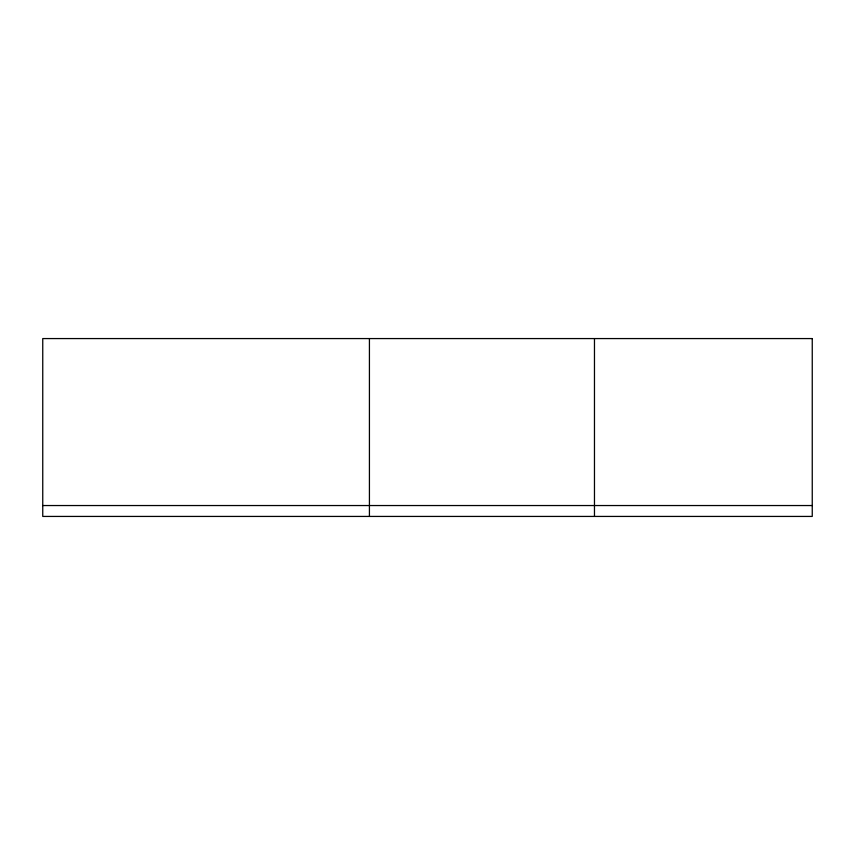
<?xml version="1.0" encoding="UTF-8"?>
<svg xmlns="http://www.w3.org/2000/svg" width="855" height="855" viewBox="0 0 855 855"><rect width="100%" height="100%" fill="white"/><g stroke="black" fill="none" stroke-linecap="round" stroke-linejoin="round"><path stroke-width="1.28" d="M42.75 505.54L812.25 505.54M594.471 338.569L594.471 516.431M369.424 338.569L369.424 516.431M812.25 338.569L42.75 338.569L42.75 516.431L812.25 516.431L812.25 338.569"/></g></svg>
